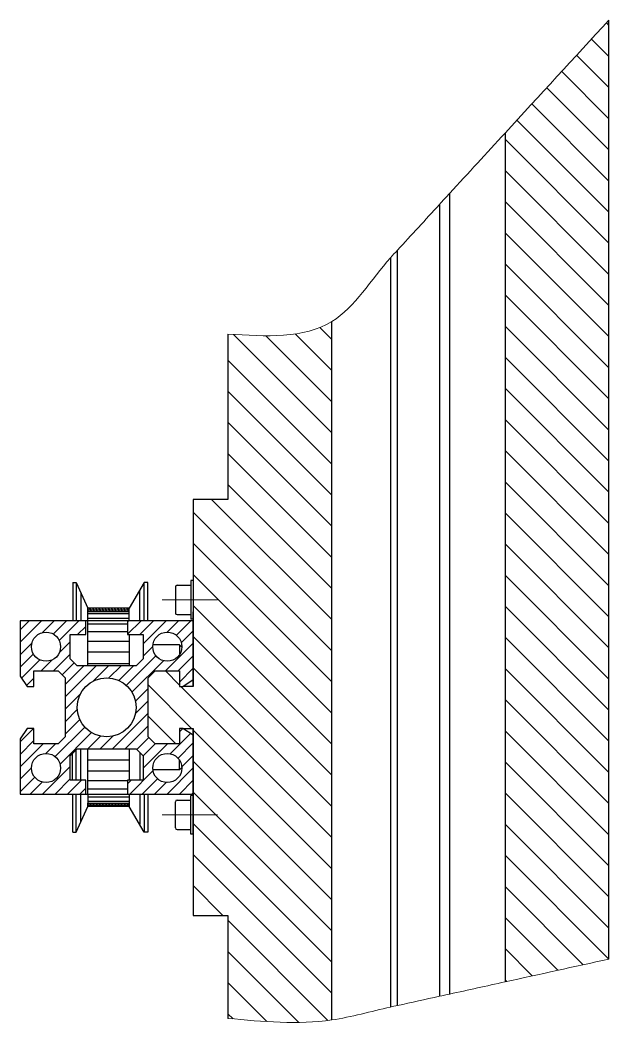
# Model space of a CAD drawing. Header units: millimetres. Extents: x 587 to 10361, y -8386 to 1488.
# Drawn here: x 7240.3 to 7325.3, y -5130.2 to -4985.2 of the extents above; entities that cross this region are included whole.
import ezdxf

# ---------------------------------------------------------------- set-up
doc = ezdxf.new("R2010")
doc.units = ezdxf.units.MM
doc.linetypes.add('ACAD_ISO10W100', pattern=[18, 12, -3, 0, -3])
doc.linetypes.add('CENTER2', pattern=[28.575, 19.05, -3.175, 3.175, -3.175])
for name, color, linetype, lineweight in [('Gruba', 7, 'Continuous', 30), ('Kreskowanie', 10, 'Continuous', 0), ('Przekrój', 50, 'Continuous', 15), ('Symetria', 210, 'ACAD_ISO10W100', 0), ('Widoczne (ISO)', 7, 'Continuous', 30), ('Wymiar', 3, 'Continuous', 20)]:
    doc.layers.add(name, color=color, linetype=linetype, lineweight=lineweight)
pattern_1 = [(45, (-256.40302, -230.89266), (-0.224506403, 0.224506403), [])]
pattern_2 = [(135, (-256.40302, -230.89266), (-0.224506403, -0.224506403), [])]

# ---------------------------------------------------------------- blocks, each defined once
blk = doc.blocks.new('*U303')
at = {"layer": 'Symetria', "color": 0, "linetype": 'CENTER2', "transparency": 16777216}
blk.add_line((-3.99, 0), (3.99, 0), dxfattribs=at)
blk = doc.blocks.new('*U304')
at = {"layer": 'Symetria', "color": 0, "linetype": 'CENTER2', "transparency": 16777216}
blk.add_line((-3.99, 0), (3.99, 0), dxfattribs=at)

msp = doc.modelspace()

# ---------------------------------------------------------------- hatches: boundary and pattern name
at = {"layer": 'Kreskowanie'}
h = msp.add_hatch(dxfattribs=at)
h.set_pattern_fill('ANSI31', color=256, angle=90)
edge = h.paths.add_edge_path()
edge.add_spline(control_points=[(7325.347, -4985.222), (7320.347, -4990.657), (7315.347, -4996.092), (7310.347, -5001.528)], knot_values=[0, 0, 0, 0, 22.1564613, 22.1564613, 22.1564613, 22.1564613], degree=3, periodic=0)
edge.add_line((7310.347, -5001.528), (7310.347, -5123.965))
edge.add_spline(control_points=[(7310.347, -5123.965), (7315.347, -5122.867), (7320.347, -5121.77), (7325.347, -5120.672)], knot_values=[0, 0, 0, 0, 15.3570104, 15.3570104, 15.3570104, 15.3570104], degree=3, periodic=0)
edge.add_line((7325.347, -5120.672), (7325.347, -4985.222))
h = msp.add_hatch(dxfattribs=at)
h.set_pattern_fill('ANSI31', color=256, angle=90)
edge = h.paths.add_edge_path()
edge.add_spline(control_points=[(7285.347, -5028.706), (7281.316, -5031.198), (7275.831, -5030.854), (7270.347, -5030.51)], knot_values=[0, 0, 0, 0, 15.1080135, 15.1080135, 15.1080135, 15.1080135], degree=3, periodic=0)
edge.add_line((7270.347, -5030.51), (7270.347, -5054.363))
edge.add_line((7270.347, -5054.363), (7265.347, -5054.363))
edge.add_line((7265.347, -5054.363), (7265.347, -5081.338))
edge.add_line((7265.347, -5081.338), (7263.847, -5081.338))
edge.add_line((7263.847, -5081.338), (7263.347, -5081.338))
edge.add_line((7263.347, -5081.338), (7263.347, -5079.113))
edge.add_line((7263.347, -5079.113), (7259.847, -5079.113))
edge.add_line((7259.847, -5079.113), (7258.847, -5080.113))
edge.add_line((7258.847, -5080.113), (7258.847, -5088.613))
edge.add_line((7258.847, -5088.613), (7259.847, -5089.613))
edge.add_line((7259.847, -5089.613), (7263.347, -5089.613))
edge.add_line((7263.347, -5089.613), (7263.347, -5087.388))
edge.add_line((7263.347, -5087.388), (7263.847, -5087.388))
edge.add_line((7263.847, -5087.388), (7265.347, -5087.388))
edge.add_line((7265.347, -5087.388), (7265.347, -5088.388))
edge.add_line((7265.347, -5088.388), (7265.347, -5096.863))
edge.add_line((7265.347, -5096.863), (7265.347, -5114.363))
edge.add_line((7265.347, -5114.363), (7270.347, -5114.363))
edge.add_line((7270.347, -5114.363), (7270.347, -5129.225))
edge.add_spline(control_points=[(7270.347, -5129.225), (7275.387, -5129.697), (7280.427, -5130.168), (7285.347, -5129.451)], knot_values=[0, 0, 0, 0, 15.0017057, 15.0017057, 15.0017057, 15.0017057], degree=3, periodic=0)
edge.add_line((7285.347, -5129.451), (7285.347, -5028.706))
h = msp.add_hatch(dxfattribs=at)
h.set_pattern_fill('ANSI31', color=256, scale=0.1, angle=90)
h.set_pattern_definition(pattern_2)
h.paths.add_polyline_path([(7256.117, -5070.303), (7250.117, -5070.303), (7250.117, -5070.053), (7256.117, -5070.053)])
h = msp.add_hatch(dxfattribs=at)
h.set_pattern_fill('ANSI31', color=256, scale=0.1, angle=90)
h.set_pattern_definition(pattern_2)
h.paths.add_polyline_path([(7256.117, -5070.303), (7250.117, -5070.303), (7250.117, -5070.053), (7256.117, -5070.053)])
h = msp.add_hatch(dxfattribs=at)
h.set_pattern_fill('ANSI31', color=256, scale=0.1)
h.set_pattern_definition(pattern_1)
h.paths.add_polyline_path([(7256.117, -5070.553), (7250.117, -5070.553), (7250.117, -5070.303), (7256.117, -5070.303)])
h = msp.add_hatch(dxfattribs=at)
h.set_pattern_fill('ANSI31', color=256, scale=0.1)
h.set_pattern_definition(pattern_1)
h.paths.add_polyline_path([(7256.117, -5070.553), (7250.117, -5070.553), (7250.117, -5070.303), (7256.117, -5070.303)])
h = msp.add_hatch(dxfattribs=at)
h.set_pattern_fill('ANSI31', color=256, scale=0.4, angle=180)
h.set_pattern_definition([(225, (3467.6366, -13443.7824), (0.89802561, -0.89802561), [])])
h.paths.add_polyline_path([(7247.597, -5077.363), (7247.597, -5073.863), (7249.822, -5073.863), (7249.822, -5071.863), (7240.347, -5071.863), (7240.347, -5079.838), (7241.347, -5081.338), (7242.347, -5081.338), (7242.347, -5079.113), (7245.847, -5079.113), (7246.847, -5080.113), (7246.847, -5088.613), (7245.847, -5089.613), (7242.347, -5089.613), (7242.347, -5087.388), (7241.347, -5087.388), (7240.347, -5088.888), (7240.347, -5096.863), (7249.822, -5096.863), (7249.822, -5094.863), (7247.597, -5094.863), (7247.597, -5091.363), (7247.652, -5091.308), (7248.597, -5090.363), (7257.097, -5090.363), (7258.097, -5091.363), (7258.097, -5094.863), (7255.872, -5094.863), (7255.872, -5096.863), (7265.347, -5096.863), (7265.347, -5088.388), (7263.847, -5087.388), (7263.347, -5087.388), (7263.347, -5089.613), (7259.847, -5089.613), (7258.847, -5088.613), (7258.847, -5080.113), (7259.847, -5079.113), (7263.347, -5079.113), (7263.347, -5081.338), (7263.847, -5081.338), (7265.347, -5080.338), (7265.347, -5071.863), (7255.872, -5071.863), (7255.872, -5073.863), (7258.097, -5073.863), (7258.097, -5077.363), (7257.097, -5078.363), (7248.597, -5078.363)])
h.paths.add_polyline_path([(7252.847, -5080.113, -1), (7252.847, -5088.613, -1)], flags=16)
h.paths.add_polyline_path([(7244.097, -5095.213, -1), (7244.097, -5091.013, -1)], flags=16)
h.paths.add_polyline_path([(7244.097, -5077.713, -1), (7244.097, -5073.513, -1)], flags=16)
h.paths.add_polyline_path([(7261.597, -5091.013, -1), (7261.597, -5095.213, -1)], flags=16)
h.paths.add_polyline_path([(7261.597, -5073.513, -1), (7261.597, -5077.713, -1)], flags=16)
h = msp.add_hatch(dxfattribs=at)
h.set_pattern_fill('ANSI31', color=256, scale=0.1)
h.set_pattern_definition(pattern_1)
h.paths.add_polyline_path([(7256.117, -5098.173), (7250.117, -5098.173), (7250.117, -5098.423), (7256.117, -5098.423)])
h = msp.add_hatch(dxfattribs=at)
h.set_pattern_fill('ANSI31', color=256, scale=0.1, angle=90)
h.set_pattern_definition(pattern_2)
h.paths.add_polyline_path([(7256.117, -5098.423), (7250.117, -5098.423), (7250.117, -5098.673), (7256.117, -5098.673)])

# ---------------------------------------------------------------- linework, layer by layer
at = {"layer": 'Gruba'}
for p, q in [((7325.347, -5120.672), (7325.347, -4985.222)), ((7310.347, -5001.528), (7310.347, -5123.965)), ((7302.372, -5125.715), (7302.372, -5010.198)), ((7300.872, -5011.829), (7300.872, -5126.044)), ((7293.822, -5019.493), (7293.822, -5127.591)), ((7294.822, -5127.372), (7294.822, -5018.406)), ((7285.347, -5129.451), (7285.347, -5028.706)), ((7270.347, -5030.51), (7270.347, -5054.363)), ((7270.347, -5054.363), (7265.347, -5054.363)), ((7265.347, -5054.363), (7265.347, -5081.338)), ((7247.943, -5066.363), (7248.443, -5066.363)), ((7247.943, -5066.363), (7247.943, -5071.863)), ((7248.443, -5066.363), (7248.443, -5071.863)), ((7248.443, -5066.363), (7250.117, -5070.053)), ((7258.283, -5066.363), (7256.117, -5070.053)), ((7258.783, -5066.363), (7258.283, -5066.363)), ((7258.283, -5071.863), (7258.283, -5066.363)), ((7258.783, -5071.863), (7258.783, -5066.363)), ((7262.789, -5066.972), (7262.789, -5070.754)), ((7263.011, -5066.749), (7265.013, -5066.749)), ((7265.013, -5066.082), (7265.013, -5071.643)), ((7265.347, -5066.082), (7265.013, -5066.082)), ((7265.347, -5066.082), (7265.347, -5066.48)), ((7265.347, -5066.48), (7265.347, -5069.975)), ((7249.113, -5067.833), (7249.113, -5071.863)), ((7257.613, -5071.863), (7257.613, -5067.494)), ((7250.117, -5071.863), (7250.113, -5070.044)), ((7256.117, -5070.053), (7250.117, -5070.053)), ((7250.117, -5070.053), (7250.117, -5070.553)), ((7256.117, -5070.053), (7250.117, -5070.053)), ((7250.117, -5070.053), (7250.117, -5070.553)), ((7256.117, -5070.553), (7256.117, -5070.053)), ((7256.117, -5070.553), (7256.117, -5070.053)), ((7265.347, -5069.975), (7265.347, -5071.643)), ((7250.117, -5070.303), (7256.117, -5070.303)), ((7250.117, -5070.303), (7256.117, -5070.303)), ((7250.117, -5070.553), (7256.117, -5070.553)), ((7250.117, -5070.553), (7256.117, -5070.553)), ((7250.117, -5070.83), (7256.117, -5070.83)), ((7250.117, -5071.475), (7256.117, -5071.475)), ((7263.011, -5070.976), (7265.013, -5070.976)), ((7265.347, -5071.643), (7265.013, -5071.643)), ((7265.347, -5080.338), (7265.347, -5071.863)), ((7263.363, -5075.363), (7259.512, -5075.363)), ((7263.696, -5075.695), (7263.363, -5075.363)), ((7263.363, -5075.363), (7263.363, -5076.749)), ((7242.347, -5089.363), (7242.347, -5087.388)), ((7265.347, -5087.388), (7265.347, -5114.363)), ((7265.347, -5096.863), (7265.347, -5088.388)), ((7248.443, -5094.863), (7248.443, -5090.517)), ((7249.113, -5094.863), (7249.113, -5090.363)), ((7247.863, -5091.097), (7247.863, -5094.863)), ((7257.613, -5090.879), (7257.613, -5094.863)), ((7263.363, -5093.363), (7259.512, -5093.363)), ((7263.363, -5093.363), (7263.363, -5091.976)), ((7263.696, -5093.03), (7263.363, -5093.363)), ((7247.943, -5102.363), (7247.943, -5096.863)), ((7248.443, -5102.363), (7248.443, -5096.863)), ((7249.113, -5100.892), (7249.113, -5096.863)), ((7250.117, -5096.863), (7250.113, -5098.681)), ((7250.117, -5097.251), (7256.117, -5097.251)), ((7257.613, -5096.863), (7257.613, -5101.231)), ((7258.283, -5096.863), (7258.283, -5102.363)), ((7258.783, -5096.863), (7258.783, -5102.363)), ((7263.011, -5097.749), (7265.013, -5097.749)), ((7265.013, -5102.643), (7265.013, -5097.082)), ((7265.347, -5097.082), (7265.013, -5097.082)), ((7265.347, -5098.75), (7265.347, -5097.082)), ((7248.443, -5102.363), (7250.117, -5098.673)), ((7250.117, -5097.895), (7256.117, -5097.895)), ((7250.117, -5098.173), (7256.117, -5098.173)), ((7250.117, -5098.673), (7250.117, -5098.173)), ((7250.117, -5098.423), (7256.117, -5098.423)), ((7256.117, -5098.673), (7250.117, -5098.673)), ((7256.117, -5098.173), (7256.117, -5098.673)), ((7258.283, -5102.363), (7256.117, -5098.673)), ((7262.789, -5101.754), (7262.789, -5097.972)), ((7265.347, -5102.245), (7265.347, -5098.75)), ((7263.011, -5101.976), (7265.013, -5101.976)), ((7247.943, -5102.363), (7248.443, -5102.363)), ((7258.783, -5102.363), (7258.283, -5102.363)), ((7265.347, -5102.643), (7265.013, -5102.643)), ((7265.347, -5102.643), (7265.347, -5102.245)), ((7265.347, -5114.363), (7270.347, -5114.363)), ((7270.347, -5114.363), (7270.347, -5129.225))]:
    msp.add_line(p, q, dxfattribs=at)
for centre, start, end in [((7263.011, -5066.972), 90, 180), ((7263.011, -5070.754), 180, 270), ((7263.011, -5097.972), 90, 180), ((7263.011, -5101.754), 180, 270)]:
    msp.add_arc(centre, 0.222, start, end, dxfattribs=at)
at = {"layer": 'Przekrój'}
for points in [[(7270.347, -5030.51), (7285.347, -5028.706), (7293.822, -5019.493), (7294.822, -5018.406), (7300.872, -5011.829), (7302.372, -5010.198), (7310.347, -5001.528), (7325.347, -4985.222)], [(7270.347, -5129.225), (7285.347, -5129.451), (7293.822, -5127.591), (7294.822, -5127.372), (7300.872, -5126.044), (7302.372, -5125.715), (7310.347, -5123.965), (7325.347, -5120.672)]]:
    msp.add_spline(points, degree=3, dxfattribs=at)
at = {"layer": 'Widoczne (ISO)'}
for p, q in [((7265.347, -5066.063), (7265.347, -5067.163)), ((7256.117, -5071.863), (7256.117, -5070.553)), ((7265.347, -5071.663), (7265.347, -5070.563)), ((7249.822, -5071.863), (7240.347, -5071.863)), ((7240.347, -5071.863), (7240.347, -5079.838)), ((7249.822, -5073.863), (7249.822, -5071.863)), ((7255.872, -5071.863), (7249.822, -5071.863)), ((7250.117, -5078.363), (7250.117, -5071.863)), ((7255.872, -5072.352), (7250.117, -5072.352)), ((7265.347, -5071.863), (7255.872, -5071.863)), ((7255.872, -5071.863), (7255.872, -5073.863)), ((7265.347, -5080.338), (7265.347, -5071.863)), ((7247.597, -5077.363), (7247.597, -5073.863)), ((7247.597, -5073.863), (7249.822, -5073.863)), ((7255.872, -5073.486), (7250.117, -5073.486)), ((7255.872, -5073.863), (7258.097, -5073.863)), ((7256.117, -5073.863), (7256.117, -5078.363)), ((7258.097, -5073.863), (7258.097, -5077.363)), ((7256.117, -5074.84), (7250.117, -5074.84)), ((7248.597, -5078.363), (7247.597, -5077.363)), ((7256.117, -5076.385), (7250.117, -5076.385)), ((7258.097, -5077.363), (7257.097, -5078.363)), ((7257.097, -5078.363), (7248.597, -5078.363)), ((7256.117, -5078.091), (7250.117, -5078.091)), ((7240.347, -5079.838), (7241.347, -5081.338)), ((7242.347, -5081.338), (7242.347, -5079.113)), ((7242.347, -5079.113), (7245.847, -5079.113)), ((7245.847, -5079.113), (7246.847, -5080.113)), ((7246.847, -5080.113), (7246.847, -5088.613)), ((7258.847, -5080.113), (7259.847, -5079.113)), ((7258.847, -5088.613), (7258.847, -5080.113)), ((7259.847, -5079.113), (7263.347, -5079.113)), ((7263.347, -5079.113), (7263.347, -5081.338)), ((7263.847, -5081.338), (7265.347, -5080.338)), ((7265.347, -5081.338), (7265.347, -5080.338)), ((7241.347, -5081.338), (7242.347, -5081.338)), ((7263.347, -5081.338), (7263.847, -5081.338)), ((7265.347, -5081.338), (7263.847, -5081.338)), ((7241.347, -5087.388), (7240.347, -5088.888)), ((7242.347, -5087.388), (7241.347, -5087.388)), ((7242.347, -5089.613), (7242.347, -5087.388)), ((7263.847, -5087.388), (7263.347, -5087.388)), ((7263.347, -5087.388), (7263.347, -5089.613)), ((7265.347, -5088.388), (7263.847, -5087.388)), ((7263.847, -5087.388), (7265.347, -5087.388)), ((7265.347, -5088.388), (7265.347, -5087.388)), ((7240.347, -5088.888), (7240.347, -5096.863)), ((7246.847, -5088.613), (7245.847, -5089.613)), ((7259.847, -5089.613), (7258.847, -5088.613)), ((7265.347, -5096.863), (7265.347, -5088.388)), ((7245.847, -5089.613), (7242.347, -5089.613)), ((7247.597, -5091.363), (7248.597, -5090.363)), ((7248.597, -5090.363), (7257.097, -5090.363)), ((7250.117, -5096.863), (7250.117, -5090.363)), ((7256.117, -5090.363), (7256.117, -5094.863)), ((7257.097, -5090.363), (7258.097, -5091.363)), ((7263.347, -5089.613), (7259.847, -5089.613)), ((7247.597, -5094.863), (7247.597, -5091.363)), ((7258.097, -5091.363), (7258.097, -5094.863)), ((7256.117, -5091.977), (7250.117, -5091.977)), ((7249.822, -5094.863), (7247.597, -5094.863)), ((7249.822, -5096.863), (7249.822, -5094.863)), ((7256.117, -5093.56), (7250.117, -5093.56)), ((7258.097, -5094.863), (7255.872, -5094.863)), ((7255.872, -5094.863), (7255.872, -5096.863)), ((7255.872, -5094.959), (7250.117, -5094.959)), ((7255.872, -5096.143), (7250.117, -5096.143)), ((7240.347, -5096.863), (7249.822, -5096.863)), ((7249.822, -5096.863), (7255.872, -5096.863)), ((7255.872, -5096.863), (7265.347, -5096.863)), ((7256.117, -5096.863), (7256.117, -5098.173)), ((7265.347, -5097.063), (7265.347, -5098.163)), ((7265.347, -5102.663), (7265.347, -5101.563))]:
    msp.add_line(p, q, dxfattribs=at)
for centre, radius in [((7244.097, -5075.613), 2.1), ((7261.597, -5075.613), 2.1), ((7252.847, -5084.363), 4.25), ((7244.097, -5093.113), 2.1), ((7261.597, -5093.113), 2.1)]:
    msp.add_circle(centre, radius, dxfattribs=at)
at = {"layer": 'Wymiar'}
msp.add_line((7263.863, -5081.338), (7263.863, -5081.327), dxfattribs=at)

# ---------------------------------------------------------------- block references
at = {"layer": 'Symetria', "linetype": 'CENTER2'}
for name, p in [('*U303', (7264.858, -5068.863)), ('*U304', (7264.858, -5099.863))]:
    msp.add_blockref(name, p, dxfattribs=at)

doc.saveas('drawing.dxf')
